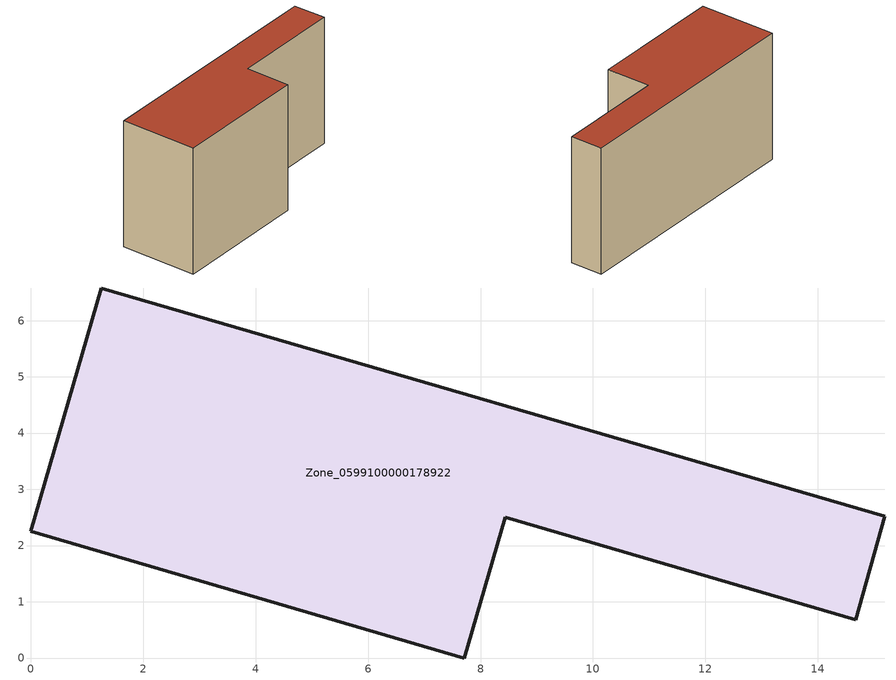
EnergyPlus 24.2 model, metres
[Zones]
Zone_0599100000178922
 floor ground (C_G): 0,2.25 1.26,6.58 15.19,2.52 14.67,0.68 8.44,2.5 7.71,0 z0
 wall outside (C_F): 1.26,6.58 0,2.25 7.71,0 8.44,2.5 14.67,0.68 15.19,2.52 1.26,6.58 z0:7.55
 roof outside (C_R): 15.19,2.52 1.26,6.58 0,2.25 7.71,0 8.44,2.5 14.67,0.68 z7.55
[BUILDING]
Pand.0599100000178922: North Axis=0; Terrain=City; Loads Convergence Tolerance Value=0.04; Temperature Convergence Tolerance Value=0.4; Solar Distribution=FullExterior; Maximum Number of Warmup Days=25; Minimum Number of Warmup Days=1
[Site:Location]
Rotterdam.The.Hague.AP_ZH_NLD Design_Conditions: Latitude=51.96; Longitude=4.45; Time Zone=1; Elevation=-4.5
[SITE:GROUNDTEMPERATURE:BUILDINGSURFACE]
18, 18, 18, 18, 18, 18, 18, 18, 18, 18, 18, 18
[MATERIAL] Thermal Absorptance=0.9; Solar Absorptance=0.7; Visible Absorptance=0.7
Name | Roughness | Thickness | Conductivity | Density | Specific Heat
G.TI.1946 | MediumSmooth | 0.15 | 1 | 540 | 1210
F.TI.1946 | Rough | 0.3 | 0.857143 | 1920 | 840
R.TI.1946 | MediumRough | 0.2 | 0.1 | 1500 | 1000
[CONSTRUCTION]
C_G: G.TI.1946
C_F: F.TI.1946
C_R: R.TI.1946
[ZONE]
Zone_0599100000178922: Type=1; Multiplier=1; Ceiling Height=Autocalculate; Volume=Autocalculate; Floor Area=autocalculate; Part of Total Floor Area=Yes
[ZONEINFILTRATION:DESIGNFLOWRATE]
Infil_Zone_0599100000178922: Zone or ZoneList or Space or SpaceList=Zone_0599100000178922; Schedule=AlwaysOn; Design Flow Rate Calculation Method=Flow/Area; Flow Rate per Floor Area=0.003; Constant Term Coefficient=1; Temperature Term Coefficient=0; Velocity Term Coefficient=0; Velocity Squared Term Coefficient=0
[HVACTEMPLATE:ZONE:IDEALLOADSAIRSYSTEM]
Zone_0599100000178922: Maximum Heating Supply Air Temperature=50; Minimum Cooling Supply Air Temperature=13; Maximum Heating Supply Air Humidity Ratio=0.0156; Minimum Cooling Supply Air Humidity Ratio=0.0077; Heating Limit=NoLimit; Cooling Limit=NoLimit; Dehumidification Control Type=ConstantSensibleHeatRatio; Cooling Sensible Heat Ratio=0.7; Dehumidification Setpoint=60; Humidification Control Type=None; Humidification Setpoint=30; Outdoor Air Method=None; Outdoor Air Flow Rate per Person=0.00944; Outdoor Air Flow Rate per Zone Floor Area=0; Outdoor Air Flow Rate per Zone=0; Demand Controlled Ventilation Type=None; Outdoor Air Economizer Type=NoEconomizer; Heat Recovery Type=None; Sensible Heat Recovery Effectiveness=0.7; Latent Heat Recovery Effectiveness=0.65
[ZONECONTROL:THERMOSTAT]
ThermostatControl_Zone_0599100000178922: Zone or ZoneList=Zone_0599100000178922; Control Type Schedule=DualSetpointControlType; Control 1=Thermostat_Zone_0599100000178922; Temperature Difference Between Cutout And Setpoint=0
[THERMOSTATSETPOINT:DUALSETPOINT]
Thermostat_Zone_0599100000178922: Heating Setpoint Temperature Schedule=HeatingSetpoint_Zone_0599100000178922; Cooling Setpoint Temperature Schedule=CoolingSetpoint_Zone_0599100000178922
[SCHEDULE:COMPACT]
HeatingSetpoint_Zone_0599100000178922: Through: 12/31, For: AllDays, Until: 24:00, 21
CoolingSetpoint_Zone_0599100000178922: Through: 12/31, For: AllDays, Until: 24:00, 24
DualSetpointControlType: Through: 12/31, For: AllDays, Until: 24:00, 4
AlwaysOn: Through: 12/31, For: AllDays, Until: 24:00, 1
